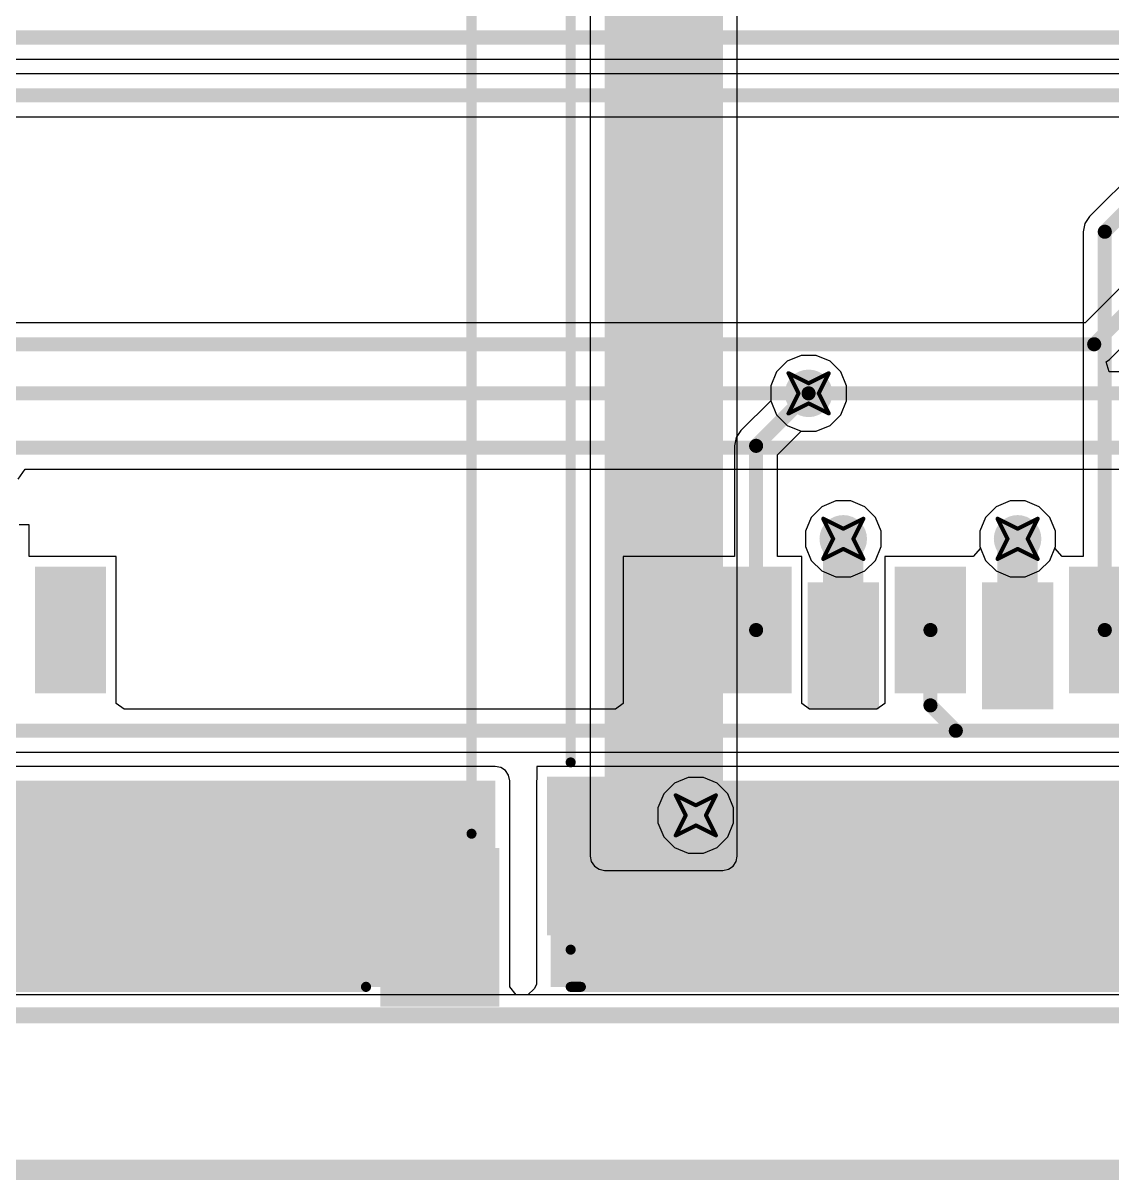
# Model space of a CAD drawing. Header units: inches. Extents: x -3 to 488, y -11 to 93.
# Drawn here: x 86.12 to 99.86, y -9.56 to 5.03 of the extents above; entities that cross this region are included whole.
import ezdxf

# ---------------------------------------------------------------- set-up
doc = ezdxf.new("R2010")
doc.units = ezdxf.units.IN
for name, color, linetype in [('Board Cutout', 216, 'Continuous'), ('Bottom Layer', 5, 'Continuous'), ('Dimension', 6, 'Continuous'), ('Drill Drawing', 1, 'Continuous'), ('Layer 1', 16, 'Continuous'), ('Layer 2', 76, 'Continuous'), ('Top Layer', 1, 'Continuous'), ('Top Overlay', 2, 'Continuous'), ('Top Paste', 8, 'Continuous'), ('Top Solder', 216, 'Continuous'), ('Via Holes', 16, 'Continuous')]:
    doc.layers.add(name, color=color, linetype=linetype)

msp = doc.modelspace()

# ---------------------------------------------------------------- hatches: boundary and pattern name
at = {"layer": 'Bottom Layer'}
h = msp.add_hatch(color=5, dxfattribs=at)
edge = h.paths.add_edge_path()
edge.add_arc((96.035, 0.363), 0.3, 0, 360)
h = msp.add_hatch(color=5, dxfattribs=at)
edge = h.paths.add_edge_path()
edge.add_arc((96.472, -1.472), 0.3, 0, 360)
h = msp.add_hatch(color=5, dxfattribs=at)
edge = h.paths.add_edge_path()
edge.add_arc((98.672, -1.472), 0.3, 0, 360)
h = msp.add_hatch(color=5, dxfattribs=at)
edge = h.paths.add_edge_path()
edge.add_arc((94.612, -4.959), 0.3, 0, 360)
at = {"layer": 'Layer 1'}
h = msp.add_hatch(color=16, dxfattribs=at)
edge = h.paths.add_edge_path()
edge.add_arc((96.035, 0.363), 0.3, 0, 360)
h = msp.add_hatch(color=16, dxfattribs=at)
edge = h.paths.add_edge_path()
edge.add_arc((96.472, -1.472), 0.3, 0, 360)
h = msp.add_hatch(color=16, dxfattribs=at)
edge = h.paths.add_edge_path()
edge.add_arc((98.672, -1.472), 0.3, 0, 360)
h = msp.add_hatch(color=16, dxfattribs=at)
edge = h.paths.add_edge_path()
edge.add_arc((94.612, -4.959), 0.3, 0, 360)
at = {"layer": 'Layer 2'}
msp.add_hatch(color=76, dxfattribs=at).paths.add_polyline_path([(93.461, -5.472), (94.953, -5.472), (94.953, 6.873), (93.461, 6.873)])
h = msp.add_hatch(color=76, dxfattribs=at)
edge = h.paths.add_edge_path()
edge.add_arc((96.035, 0.363), 0.3, 0, 360)
h = msp.add_hatch(color=76, dxfattribs=at)
edge = h.paths.add_edge_path()
edge.add_arc((96.472, -1.472), 0.3, 0, 360)
h = msp.add_hatch(color=76, dxfattribs=at)
edge = h.paths.add_edge_path()
edge.add_arc((98.672, -1.472), 0.3, 0, 360)
h = msp.add_hatch(color=76, dxfattribs=at)
edge = h.paths.add_edge_path()
edge.add_arc((94.612, -4.959), 0.3, 0, 360)
at = {"layer": 'Top Layer'}
h = msp.add_hatch(color=1, dxfattribs=at)
edge = h.paths.add_edge_path()
edge.add_arc((96.035, 0.363), 0.3, 0, 360)
h = msp.add_hatch(color=1, dxfattribs=at)
edge = h.paths.add_edge_path()
edge.add_arc((96.472, -1.472), 0.3, 0, 360)
h = msp.add_hatch(color=1, dxfattribs=at)
edge = h.paths.add_edge_path()
edge.add_arc((98.672, -1.472), 0.3, 0, 360)
for points in [[(86.321, -1.872), (87.121, -1.872), (87.121, -3.372), (86.321, -3.372)], [(93.872, -1.872), (94.672, -1.872), (94.672, -3.372), (93.872, -3.372)], [(94.972, -1.872), (95.772, -1.872), (95.772, -3.372), (94.972, -3.372)], [(97.172, -1.872), (97.972, -1.872), (97.972, -3.372), (97.172, -3.372)], [(99.372, -1.872), (100.172, -1.872), (100.172, -3.372), (99.372, -3.372)], [(96.072, -2.072), (96.872, -2.072), (96.872, -3.572), (96.072, -3.572)], [(98.272, -2.072), (99.072, -2.072), (99.072, -3.572), (98.272, -3.572)], [(77.531, -7.122), (92.081, -7.122), (92.081, -4.522), (77.531, -4.522)], [(92.782, -7.122), (107.332, -7.122), (107.332, -4.522), (92.782, -4.522)], [(92.782, -4.522), (94.182, -4.522), (94.182, -6.422), (92.782, -6.422)], [(90.681, -5.422), (92.081, -5.422), (92.081, -7.322), (90.681, -7.322)]]:
    msp.add_hatch(color=1, dxfattribs=at).paths.add_polyline_path(points)
h = msp.add_hatch(color=1, dxfattribs=at)
edge = h.paths.add_edge_path()
edge.add_arc((94.612, -4.959), 0.3, 0, 360)
at = {"layer": 'Top Paste'}
for points in [[(86.321, -1.872), (87.121, -1.872), (87.121, -3.372), (86.321, -3.372)], [(93.872, -1.872), (94.672, -1.872), (94.672, -3.372), (93.872, -3.372)], [(94.972, -1.872), (95.772, -1.872), (95.772, -3.372), (94.972, -3.372)], [(97.172, -1.872), (97.972, -1.872), (97.972, -3.372), (97.172, -3.372)], [(99.372, -1.872), (100.172, -1.872), (100.172, -3.372), (99.372, -3.372)], [(96.072, -2.072), (96.872, -2.072), (96.872, -3.572), (96.072, -3.572)], [(98.272, -2.072), (99.072, -2.072), (99.072, -3.572), (98.272, -3.572)], [(92.782, -4.522), (94.182, -4.522), (94.182, -6.422), (92.782, -6.422)], [(90.681, -5.422), (92.081, -5.422), (92.081, -7.322), (90.681, -7.322)]]:
    msp.add_hatch(color=8, dxfattribs=at).paths.add_polyline_path(points)
at = {"layer": 'Top Solder'}
for points in [[(86.271, -1.822), (87.171, -1.822), (87.171, -3.422), (86.271, -3.422)], [(93.822, -1.822), (94.722, -1.822), (94.722, -3.422), (93.822, -3.422)], [(94.922, -1.822), (95.822, -1.822), (95.822, -3.422), (94.922, -3.422)], [(97.122, -1.822), (98.022, -1.822), (98.022, -3.422), (97.122, -3.422)], [(99.322, -1.822), (100.222, -1.822), (100.222, -3.422), (99.322, -3.422)], [(96.022, -2.022), (96.922, -2.022), (96.922, -3.622), (96.022, -3.622)], [(98.222, -2.022), (99.122, -2.022), (99.122, -3.622), (98.222, -3.622)], [(92.732, -4.472), (94.232, -4.472), (94.232, -6.472), (92.732, -6.472)], [(90.631, -5.372), (92.131, -5.372), (92.131, -7.372), (90.631, -7.372)]]:
    msp.add_hatch(color=216, dxfattribs=at).paths.add_polyline_path(points)
at = {"layer": 'Via Holes'}
h = msp.add_hatch(color=7, dxfattribs=at)
edge = h.paths.add_edge_path()
edge.add_arc((96.035, 0.363), 0.15, 0, 360)
h = msp.add_hatch(color=7, dxfattribs=at)
edge = h.paths.add_edge_path()
edge.add_arc((96.472, -1.472), 0.15, 0, 360)
h = msp.add_hatch(color=7, dxfattribs=at)
edge = h.paths.add_edge_path()
edge.add_arc((98.672, -1.472), 0.15, 0, 360)
h = msp.add_hatch(color=7, dxfattribs=at)
edge = h.paths.add_edge_path()
edge.add_arc((94.612, -4.959), 0.15, 0, 360)

# ---------------------------------------------------------------- linework, layer by layer
at = {"layer": 'Board Cutout'}
msp.add_lwpolyline([(62.09, -7.48, 0.2, 0.2, 0), (122.978, -7.48, 0.2, 0.2, 0)], format="xyseb", dxfattribs=at)
at = {"layer": 'Bottom Layer'}
for p, q in [((95.764, 0.768), (95.63, 0.634)), ((95.94, 0.841), (95.764, 0.768)), ((96.13, 0.841), (95.94, 0.841)), ((96.305, 0.768), (96.13, 0.841)), ((96.44, 0.634), (96.305, 0.768)), ((95.63, 0.634), (95.557, 0.458)), ((96.513, 0.458), (96.44, 0.634)), ((95.557, 0.458), (95.557, 0.268)), ((96.513, 0.268), (96.513, 0.458)), ((95.557, 0.268), (95.63, 0.093)), ((96.44, 0.093), (96.513, 0.268)), ((95.63, 0.093), (95.764, -0.042)), ((96.305, -0.042), (96.44, 0.093)), ((95.764, -0.042), (95.94, -0.114)), ((95.94, -0.114), (96.13, -0.114)), ((96.13, -0.114), (96.305, -0.042)), ((96.377, -0.994), (96.202, -1.067)), ((96.567, -0.994), (96.377, -0.994)), ((96.743, -1.067), (96.567, -0.994)), ((96.202, -1.067), (96.067, -1.201)), ((96.877, -1.201), (96.743, -1.067)), ((96.067, -1.201), (95.995, -1.377)), ((96.95, -1.377), (96.877, -1.201)), ((95.995, -1.377), (95.995, -1.567)), ((96.95, -1.567), (96.95, -1.377)), ((95.995, -1.567), (96.067, -1.743)), ((96.877, -1.743), (96.95, -1.567)), ((96.067, -1.743), (96.202, -1.877)), ((96.743, -1.877), (96.877, -1.743)), ((96.202, -1.877), (96.377, -1.95)), ((96.567, -1.95), (96.743, -1.877)), ((96.377, -1.95), (96.567, -1.95)), ((94.517, -4.481), (94.341, -4.554)), ((94.707, -4.481), (94.517, -4.481)), ((94.882, -4.554), (94.707, -4.481)), ((94.341, -4.554), (94.207, -4.688)), ((95.017, -4.688), (94.882, -4.554)), ((94.207, -4.688), (94.134, -4.864)), ((95.089, -4.864), (95.017, -4.688)), ((94.134, -4.864), (94.134, -5.054)), ((95.089, -5.054), (95.089, -4.864)), ((94.134, -5.054), (94.207, -5.229)), ((95.017, -5.229), (95.089, -5.054)), ((94.207, -5.229), (94.341, -5.364)), ((94.882, -5.364), (95.017, -5.229)), ((94.341, -5.364), (94.517, -5.436)), ((94.707, -5.436), (94.882, -5.364)), ((94.517, -5.436), (94.707, -5.436)), ((106.931, -7.221), (62.09, -7.221))]:
    msp.add_line(p, q, dxfattribs=at)
at = {"layer": 'Dimension'}
msp.add_lwpolyline([(67.831, -9.429, 0.254, 0.254, 0), (124.998, -9.429, 0.254, 0.254, 0)], format="xyseb", dxfattribs=at)
at = {"layer": 'Drill Drawing'}
for points in [[(95.781, 0.617, 0.0508, 0.0508, 0), (96.035, 0.49, 0.0508, 0.0508, 0)], [(95.781, 0.617, 0.0508, 0.0508, 0), (95.908, 0.363, 0.0508, 0.0508, 0)], [(96.035, 0.49, 0.0508, 0.0508, 0), (96.289, 0.617, 0.0508, 0.0508, 0)], [(96.162, 0.363, 0.0508, 0.0508, 0), (96.289, 0.617, 0.0508, 0.0508, 0)], [(95.781, 0.109, 0.0508, 0.0508, 0), (95.908, 0.363, 0.0508, 0.0508, 0)], [(96.162, 0.363, 0.0508, 0.0508, 0), (96.289, 0.109, 0.0508, 0.0508, 0)], [(95.781, 0.109, 0.0508, 0.0508, 0), (96.035, 0.236, 0.0508, 0.0508, 0)], [(96.035, 0.236, 0.0508, 0.0508, 0), (96.289, 0.109, 0.0508, 0.0508, 0)], [(96.218, -1.218, 0.0508, 0.0508, 0), (96.472, -1.345, 0.0508, 0.0508, 0)], [(96.218, -1.218, 0.0508, 0.0508, 0), (96.345, -1.472, 0.0508, 0.0508, 0)], [(96.472, -1.345, 0.0508, 0.0508, 0), (96.726, -1.218, 0.0508, 0.0508, 0)], [(96.599, -1.472, 0.0508, 0.0508, 0), (96.726, -1.218, 0.0508, 0.0508, 0)], [(98.418, -1.218, 0.0508, 0.0508, 0), (98.672, -1.345, 0.0508, 0.0508, 0)], [(98.418, -1.218, 0.0508, 0.0508, 0), (98.545, -1.472, 0.0508, 0.0508, 0)], [(98.672, -1.345, 0.0508, 0.0508, 0), (98.926, -1.218, 0.0508, 0.0508, 0)], [(98.799, -1.472, 0.0508, 0.0508, 0), (98.926, -1.218, 0.0508, 0.0508, 0)], [(96.218, -1.726, 0.0508, 0.0508, 0), (96.345, -1.472, 0.0508, 0.0508, 0)], [(96.599, -1.472, 0.0508, 0.0508, 0), (96.726, -1.726, 0.0508, 0.0508, 0)], [(98.418, -1.726, 0.0508, 0.0508, 0), (98.545, -1.472, 0.0508, 0.0508, 0)], [(98.799, -1.472, 0.0508, 0.0508, 0), (98.926, -1.726, 0.0508, 0.0508, 0)], [(96.218, -1.726, 0.0508, 0.0508, 0), (96.472, -1.599, 0.0508, 0.0508, 0)], [(96.472, -1.599, 0.0508, 0.0508, 0), (96.726, -1.726, 0.0508, 0.0508, 0)], [(98.418, -1.726, 0.0508, 0.0508, 0), (98.672, -1.599, 0.0508, 0.0508, 0)], [(98.672, -1.599, 0.0508, 0.0508, 0), (98.926, -1.726, 0.0508, 0.0508, 0)], [(94.358, -4.705, 0.0508, 0.0508, 0), (94.612, -4.832, 0.0508, 0.0508, 0)], [(94.358, -4.705, 0.0508, 0.0508, 0), (94.485, -4.959, 0.0508, 0.0508, 0)], [(94.612, -4.832, 0.0508, 0.0508, 0), (94.866, -4.705, 0.0508, 0.0508, 0)], [(94.739, -4.959, 0.0508, 0.0508, 0), (94.866, -4.705, 0.0508, 0.0508, 0)], [(94.358, -5.213, 0.0508, 0.0508, 0), (94.485, -4.959, 0.0508, 0.0508, 0)], [(94.739, -4.959, 0.0508, 0.0508, 0), (94.866, -5.213, 0.0508, 0.0508, 0)], [(94.358, -5.213, 0.0508, 0.0508, 0), (94.612, -5.086, 0.0508, 0.0508, 0)], [(94.612, -5.086, 0.0508, 0.0508, 0), (94.866, -5.213, 0.0508, 0.0508, 0)]]:
    msp.add_lwpolyline(points, format="xyseb", dxfattribs=at)
for points in [[(95.768, 0.617, 0.0254, 0.0254, 1), (95.793, 0.617, 0.0254, 0.0254, 1)], [(95.768, 0.617, 0.0254, 0.0254, 1), (95.793, 0.617, 0.0254, 0.0254, 1)], [(96.276, 0.617, 0.0254, 0.0254, 1), (96.301, 0.617, 0.0254, 0.0254, 1)], [(96.276, 0.617, 0.0254, 0.0254, 1), (96.301, 0.617, 0.0254, 0.0254, 1)], [(96.022, 0.49, 0.0254, 0.0254, 1), (96.047, 0.49, 0.0254, 0.0254, 1)], [(96.022, 0.49, 0.0254, 0.0254, 1), (96.047, 0.49, 0.0254, 0.0254, 1)], [(95.895, 0.363, 0.0254, 0.0254, 1), (95.92, 0.363, 0.0254, 0.0254, 1)], [(95.895, 0.363, 0.0254, 0.0254, 1), (95.92, 0.363, 0.0254, 0.0254, 1)], [(96.149, 0.363, 0.0254, 0.0254, 1), (96.174, 0.363, 0.0254, 0.0254, 1)], [(96.149, 0.363, 0.0254, 0.0254, 1), (96.174, 0.363, 0.0254, 0.0254, 1)], [(96.022, 0.236, 0.0254, 0.0254, 1), (96.047, 0.236, 0.0254, 0.0254, 1)], [(96.022, 0.236, 0.0254, 0.0254, 1), (96.047, 0.236, 0.0254, 0.0254, 1)], [(95.768, 0.109, 0.0254, 0.0254, 1), (95.793, 0.109, 0.0254, 0.0254, 1)], [(95.768, 0.109, 0.0254, 0.0254, 1), (95.793, 0.109, 0.0254, 0.0254, 1)], [(96.276, 0.109, 0.0254, 0.0254, 1), (96.301, 0.109, 0.0254, 0.0254, 1)], [(96.276, 0.109, 0.0254, 0.0254, 1), (96.301, 0.109, 0.0254, 0.0254, 1)], [(96.206, -1.218, 0.0254, 0.0254, 1), (96.231, -1.218, 0.0254, 0.0254, 1)], [(96.206, -1.218, 0.0254, 0.0254, 1), (96.231, -1.218, 0.0254, 0.0254, 1)], [(96.714, -1.218, 0.0254, 0.0254, 1), (96.739, -1.218, 0.0254, 0.0254, 1)], [(96.714, -1.218, 0.0254, 0.0254, 1), (96.739, -1.218, 0.0254, 0.0254, 1)], [(98.406, -1.218, 0.0254, 0.0254, 1), (98.431, -1.218, 0.0254, 0.0254, 1)], [(98.406, -1.218, 0.0254, 0.0254, 1), (98.431, -1.218, 0.0254, 0.0254, 1)], [(98.914, -1.218, 0.0254, 0.0254, 1), (98.939, -1.218, 0.0254, 0.0254, 1)], [(98.914, -1.218, 0.0254, 0.0254, 1), (98.939, -1.218, 0.0254, 0.0254, 1)], [(96.333, -1.472, 0.0254, 0.0254, 1), (96.358, -1.472, 0.0254, 0.0254, 1)], [(96.333, -1.472, 0.0254, 0.0254, 1), (96.358, -1.472, 0.0254, 0.0254, 1)], [(96.46, -1.345, 0.0254, 0.0254, 1), (96.485, -1.345, 0.0254, 0.0254, 1)], [(96.46, -1.345, 0.0254, 0.0254, 1), (96.485, -1.345, 0.0254, 0.0254, 1)], [(96.587, -1.472, 0.0254, 0.0254, 1), (96.612, -1.472, 0.0254, 0.0254, 1)], [(96.587, -1.472, 0.0254, 0.0254, 1), (96.612, -1.472, 0.0254, 0.0254, 1)], [(98.533, -1.472, 0.0254, 0.0254, 1), (98.558, -1.472, 0.0254, 0.0254, 1)], [(98.533, -1.472, 0.0254, 0.0254, 1), (98.558, -1.472, 0.0254, 0.0254, 1)], [(98.66, -1.345, 0.0254, 0.0254, 1), (98.685, -1.345, 0.0254, 0.0254, 1)], [(98.66, -1.345, 0.0254, 0.0254, 1), (98.685, -1.345, 0.0254, 0.0254, 1)], [(98.787, -1.472, 0.0254, 0.0254, 1), (98.812, -1.472, 0.0254, 0.0254, 1)], [(98.787, -1.472, 0.0254, 0.0254, 1), (98.812, -1.472, 0.0254, 0.0254, 1)], [(96.46, -1.599, 0.0254, 0.0254, 1), (96.485, -1.599, 0.0254, 0.0254, 1)], [(96.46, -1.599, 0.0254, 0.0254, 1), (96.485, -1.599, 0.0254, 0.0254, 1)], [(98.66, -1.599, 0.0254, 0.0254, 1), (98.685, -1.599, 0.0254, 0.0254, 1)], [(98.66, -1.599, 0.0254, 0.0254, 1), (98.685, -1.599, 0.0254, 0.0254, 1)], [(96.206, -1.726, 0.0254, 0.0254, 1), (96.231, -1.726, 0.0254, 0.0254, 1)], [(96.206, -1.726, 0.0254, 0.0254, 1), (96.231, -1.726, 0.0254, 0.0254, 1)], [(96.714, -1.726, 0.0254, 0.0254, 1), (96.739, -1.726, 0.0254, 0.0254, 1)], [(96.714, -1.726, 0.0254, 0.0254, 1), (96.739, -1.726, 0.0254, 0.0254, 1)], [(98.406, -1.726, 0.0254, 0.0254, 1), (98.431, -1.726, 0.0254, 0.0254, 1)], [(98.406, -1.726, 0.0254, 0.0254, 1), (98.431, -1.726, 0.0254, 0.0254, 1)], [(98.914, -1.726, 0.0254, 0.0254, 1), (98.939, -1.726, 0.0254, 0.0254, 1)], [(98.914, -1.726, 0.0254, 0.0254, 1), (98.939, -1.726, 0.0254, 0.0254, 1)], [(94.345, -4.705, 0.0254, 0.0254, 1), (94.37, -4.705, 0.0254, 0.0254, 1)], [(94.345, -4.705, 0.0254, 0.0254, 1), (94.37, -4.705, 0.0254, 0.0254, 1)], [(94.599, -4.832, 0.0254, 0.0254, 1), (94.624, -4.832, 0.0254, 0.0254, 1)], [(94.599, -4.832, 0.0254, 0.0254, 1), (94.624, -4.832, 0.0254, 0.0254, 1)], [(94.853, -4.705, 0.0254, 0.0254, 1), (94.878, -4.705, 0.0254, 0.0254, 1)], [(94.853, -4.705, 0.0254, 0.0254, 1), (94.878, -4.705, 0.0254, 0.0254, 1)], [(94.472, -4.959, 0.0254, 0.0254, 1), (94.497, -4.959, 0.0254, 0.0254, 1)], [(94.472, -4.959, 0.0254, 0.0254, 1), (94.497, -4.959, 0.0254, 0.0254, 1)], [(94.726, -4.959, 0.0254, 0.0254, 1), (94.751, -4.959, 0.0254, 0.0254, 1)], [(94.726, -4.959, 0.0254, 0.0254, 1), (94.751, -4.959, 0.0254, 0.0254, 1)], [(94.599, -5.086, 0.0254, 0.0254, 1), (94.624, -5.086, 0.0254, 0.0254, 1)], [(94.599, -5.086, 0.0254, 0.0254, 1), (94.624, -5.086, 0.0254, 0.0254, 1)], [(94.345, -5.213, 0.0254, 0.0254, 1), (94.37, -5.213, 0.0254, 0.0254, 1)], [(94.345, -5.213, 0.0254, 0.0254, 1), (94.37, -5.213, 0.0254, 0.0254, 1)], [(94.853, -5.213, 0.0254, 0.0254, 1), (94.878, -5.213, 0.0254, 0.0254, 1)], [(94.853, -5.213, 0.0254, 0.0254, 1), (94.878, -5.213, 0.0254, 0.0254, 1)]]:
    msp.add_lwpolyline(points, format="xyseb", close=True, dxfattribs=at)
at = {"layer": 'Layer 1'}
for p, q in [((65.636, 4.579), (101.096, 4.579)), ((100.382, 2.111), (99.525, 1.254)), ((99.83, 0.79), (100.767, 1.726)), ((99.525, 1.254), (72.838, 1.254)), ((99.789, 0.762), (99.83, 0.79)), ((99.828, 0.635), (99.789, 0.762)), ((110.119, 0.635), (99.828, 0.635)), ((86.062, -0.721), (86.147, -0.594)), ((86.147, -0.594), (115.62, -0.594)), ((98.577, -0.994), (98.402, -1.067)), ((98.767, -0.994), (98.577, -0.994)), ((98.943, -1.067), (98.767, -0.994)), ((98.402, -1.067), (98.267, -1.201)), ((99.077, -1.201), (98.943, -1.067)), ((98.267, -1.201), (98.195, -1.377)), ((99.15, -1.377), (99.077, -1.201)), ((98.195, -1.377), (98.195, -1.567)), ((99.15, -1.567), (99.15, -1.377)), ((98.195, -1.567), (98.267, -1.743)), ((99.077, -1.743), (99.15, -1.567)), ((98.267, -1.743), (98.402, -1.877)), ((98.943, -1.877), (99.077, -1.743)), ((98.402, -1.877), (98.577, -1.95)), ((98.767, -1.95), (98.943, -1.877)), ((98.577, -1.95), (98.767, -1.95)), ((94.517, -4.481), (94.341, -4.554)), ((94.707, -4.481), (94.517, -4.481)), ((94.882, -4.554), (94.707, -4.481)), ((94.341, -4.554), (94.207, -4.688)), ((95.017, -4.688), (94.882, -4.554)), ((94.207, -4.688), (94.134, -4.864)), ((95.089, -4.864), (95.017, -4.688)), ((94.134, -4.864), (94.134, -5.054)), ((95.089, -5.054), (95.089, -4.864)), ((94.134, -5.054), (94.207, -5.229)), ((95.017, -5.229), (95.089, -5.054)), ((94.207, -5.229), (94.341, -5.364)), ((94.882, -5.364), (95.017, -5.229)), ((94.341, -5.364), (94.517, -5.436)), ((94.707, -5.436), (94.882, -5.364)), ((94.517, -5.436), (94.707, -5.436)), ((122.978, -7.221), (62.09, -7.221))]:
    msp.add_line(p, q, dxfattribs=at)
for points in [[(65.636, 4.851, 0.178, 0.178, 0), (120.472, 4.851, 0.178, 0.178, 0)], [(99.638, 0.982, 0.178, 0.178, 0), (100.86, 2.204, 0.178, 0.178, 0)], [(72.726, 0.982, 0.178, 0.178, 0), (99.638, 0.982, 0.178, 0.178, 0)], [(80.783, 0.363, 0.178, 0.178, 0), (96.035, 0.363, 0.178, 0.178, 0)], [(96.035, 0.363, 0.178, 0.178, 0), (110.472, 0.363, 0.178, 0.178, 0)], [(68.57, -0.322, 0.178, 0.178, 0), (116.024, -0.322, 0.178, 0.178, 0)]]:
    msp.add_lwpolyline(points, format="xyseb", dxfattribs=at)
for points in [[(99.594, 0.982, 0.0889, 0.0889, 1), (99.683, 0.982, 0.0889, 0.0889, 1)], [(99.594, 0.982, 0.0889, 0.0889, 1), (99.683, 0.982, 0.0889, 0.0889, 1)], [(95.99, 0.363, 0.0889, 0.0889, 1), (96.079, 0.363, 0.0889, 0.0889, 1)], [(95.99, 0.363, 0.0889, 0.0889, 1), (96.079, 0.363, 0.0889, 0.0889, 1)]]:
    msp.add_lwpolyline(points, format="xyseb", close=True, dxfattribs=at)
at = {"layer": 'Layer 2'}
for p, q in [((93.279, 6.873), (93.279, -5.472)), ((95.135, -5.472), (95.135, 6.873)), ((95.764, 0.768), (95.63, 0.634)), ((95.94, 0.841), (95.764, 0.768)), ((96.13, 0.841), (95.94, 0.841)), ((96.305, 0.768), (96.13, 0.841)), ((96.44, 0.634), (96.305, 0.768)), ((95.63, 0.634), (95.557, 0.458)), ((96.513, 0.458), (96.44, 0.634)), ((95.557, 0.458), (95.557, 0.268)), ((96.513, 0.268), (96.513, 0.458)), ((95.557, 0.268), (95.63, 0.093)), ((96.44, 0.093), (96.513, 0.268)), ((95.63, 0.093), (95.764, -0.042)), ((96.305, -0.042), (96.44, 0.093)), ((95.764, -0.042), (95.94, -0.114)), ((95.94, -0.114), (96.13, -0.114)), ((96.13, -0.114), (96.305, -0.042)), ((96.377, -0.994), (96.202, -1.067)), ((96.567, -0.994), (96.377, -0.994)), ((96.743, -1.067), (96.567, -0.994)), ((98.577, -0.994), (98.402, -1.067)), ((98.767, -0.994), (98.577, -0.994)), ((98.943, -1.067), (98.767, -0.994)), ((96.202, -1.067), (96.067, -1.201)), ((96.877, -1.201), (96.743, -1.067)), ((98.402, -1.067), (98.267, -1.201)), ((99.077, -1.201), (98.943, -1.067)), ((96.067, -1.201), (95.995, -1.377)), ((96.95, -1.377), (96.877, -1.201)), ((98.267, -1.201), (98.195, -1.377)), ((99.15, -1.377), (99.077, -1.201)), ((95.995, -1.377), (95.995, -1.567)), ((96.95, -1.567), (96.95, -1.377)), ((98.195, -1.377), (98.195, -1.567)), ((99.15, -1.567), (99.15, -1.377)), ((95.995, -1.567), (96.067, -1.743)), ((96.877, -1.743), (96.95, -1.567)), ((98.195, -1.567), (98.267, -1.743)), ((99.077, -1.743), (99.15, -1.567)), ((96.067, -1.743), (96.202, -1.877)), ((96.743, -1.877), (96.877, -1.743)), ((98.267, -1.743), (98.402, -1.877)), ((98.943, -1.877), (99.077, -1.743)), ((96.202, -1.877), (96.377, -1.95)), ((96.567, -1.95), (96.743, -1.877)), ((98.402, -1.877), (98.577, -1.95)), ((98.767, -1.95), (98.943, -1.877)), ((96.377, -1.95), (96.567, -1.95)), ((98.577, -1.95), (98.767, -1.95)), ((93.279, -5.472), (93.293, -5.541)), ((93.293, -5.541), (93.333, -5.6)), ((95.082, -5.6), (95.121, -5.541)), ((95.121, -5.541), (95.135, -5.472)), ((93.333, -5.6), (93.391, -5.639)), ((93.391, -5.639), (93.461, -5.653)), ((93.461, -5.653), (94.953, -5.653)), ((94.953, -5.653), (95.023, -5.639)), ((95.023, -5.639), (95.082, -5.6)), ((122.978, -7.221), (62.09, -7.221))]:
    msp.add_line(p, q, dxfattribs=at)
at = {"layer": 'Top Layer'}
for p, q in [((101.09, 4.394), (58.688, 4.394)), ((85.621, 3.85), (100.671, 3.85)), ((100.72, 3.733), (99.58, 2.593)), ((99.521, 2.505), (99.5, 2.401)), ((99.58, 2.593), (99.521, 2.505)), ((99.5, 2.401), (99.5, -1.694)), ((95.764, 0.768), (95.63, 0.634)), ((95.94, 0.841), (95.764, 0.768)), ((96.13, 0.841), (95.94, 0.841)), ((96.305, 0.768), (96.13, 0.841)), ((96.44, 0.634), (96.305, 0.768)), ((95.63, 0.634), (95.557, 0.458)), ((96.513, 0.458), (96.44, 0.634)), ((95.557, 0.458), (95.557, 0.27)), ((96.513, 0.268), (96.513, 0.458)), ((95.557, 0.27), (95.18, -0.107)), ((96.44, 0.093), (96.513, 0.268)), ((96.305, -0.042), (96.44, 0.093)), ((95.18, -0.107), (95.121, -0.195)), ((95.644, -0.412), (95.942, -0.114)), ((95.942, -0.114), (96.13, -0.114)), ((96.13, -0.114), (96.305, -0.042)), ((95.121, -0.195), (95.1, -0.299)), ((95.1, -0.299), (95.1, -1.694)), ((95.644, -1.694), (95.644, -0.412)), ((98.577, -0.994), (98.402, -1.067)), ((98.767, -0.994), (98.577, -0.994)), ((98.943, -1.067), (98.767, -0.994)), ((98.402, -1.067), (98.267, -1.201)), ((99.077, -1.201), (98.943, -1.067)), ((86.199, -1.294), (86.074, -1.294)), ((86.199, -1.694), (86.199, -1.294)), ((98.267, -1.201), (98.195, -1.377)), ((99.15, -1.377), (99.077, -1.201)), ((98.195, -1.377), (98.195, -1.567)), ((99.15, -1.567), (99.15, -1.377)), ((98.204, -1.589), (98.11, -1.694)), ((98.195, -1.567), (98.204, -1.589)), ((99.141, -1.589), (99.15, -1.567)), ((99.235, -1.694), (99.141, -1.589)), ((87.299, -1.694), (86.199, -1.694)), ((87.299, -3.55), (87.299, -1.694)), ((95.1, -1.694), (93.695, -1.694)), ((93.695, -1.694), (93.695, -3.493)), ((95.95, -1.694), (95.644, -1.694)), ((95.95, -3.493), (95.95, -1.694)), ((98.11, -1.694), (96.995, -1.694)), ((96.995, -1.694), (96.995, -3.55)), ((99.5, -1.694), (99.235, -1.694)), ((93.695, -3.493), (93.695, -3.55)), ((95.95, -3.55), (95.95, -3.493)), ((87.397, -3.62), (87.299, -3.55)), ((93.597, -3.62), (87.397, -3.62)), ((93.695, -3.55), (93.597, -3.62)), ((96.048, -3.62), (95.95, -3.55)), ((96.897, -3.62), (96.048, -3.62)), ((96.995, -3.55), (96.897, -3.62)), ((82.641, -4.164), (97.892, -4.164)), ((97.892, -4.164), (97.892, -4.164)), ((97.892, -4.164), (97.892, -4.164)), ((97.892, -4.164), (112.485, -4.164)), ((92.081, -4.341), (77.531, -4.341)), ((92.151, -4.354), (92.081, -4.341)), ((92.21, -4.394), (92.151, -4.354)), ((92.765, -4.344), (92.605, -4.344)), ((92.605, -4.344), (92.605, -4.504)), ((92.782, -4.341), (92.765, -4.344)), ((107.332, -4.341), (92.782, -4.341)), ((92.249, -4.453), (92.21, -4.394)), ((92.263, -4.522), (92.249, -4.453)), ((92.263, -7.122), (92.263, -4.522)), ((92.605, -4.504), (92.601, -4.522)), ((92.601, -4.522), (92.601, -7.094)), ((92.346, -7.221), (92.263, -7.122)), ((92.601, -7.094), (92.572, -7.149)), ((92.494, -7.221), (92.346, -7.221)), ((92.572, -7.149), (92.494, -7.221))]:
    msp.add_line(p, q, dxfattribs=at)
for points in [[(70.258, 4.122, 0.178, 0.178, 0), (101.494, 4.122, 0.178, 0.178, 0)], [(99.772, 2.401, 0.178, 0.178, 0), (101.494, 4.122, 0.178, 0.178, 0)], [(99.772, -2.622, 0.178, 0.178, 0), (99.772, 2.401, 0.178, 0.178, 0)], [(95.372, -0.299, 0.178, 0.178, 0), (96.035, 0.363, 0.178, 0.178, 0)], [(95.372, -2.622, 0.178, 0.178, 0), (95.372, -0.299, 0.178, 0.178, 0)], [(96.472, -2.822, 0.508, 0.508, 0), (96.472, -1.472, 0.508, 0.508, 0)], [(98.672, -2.822, 0.508, 0.508, 0), (98.672, -1.472, 0.508, 0.508, 0)], [(97.572, -3.572, 0.178, 0.178, 0), (97.572, -2.622, 0.178, 0.178, 0)], [(97.572, -3.572, 0.178, 0.178, 0), (97.892, -3.892, 0.178, 0.178, 0)], [(82.641, -3.892, 0.178, 0.178, 0), (97.892, -3.892, 0.178, 0.178, 0)], [(97.892, -3.892, 0.178, 0.178, 0), (112.485, -3.892, 0.178, 0.178, 0)], [(94.612, -4.959, 0.203, 0.203, 0), (94.672, -5.019, 0.203, 0.203, 0)], [(94.612, -4.959, 0.203, 0.203, 0), (94.637, -4.959, 0.203, 0.203, 0)], [(94.672, -6.372, 0.203, 0.203, 0), (94.672, -5.019, 0.203, 0.203, 0)]]:
    msp.add_lwpolyline(points, format="xyseb", dxfattribs=at)
for points in [[(99.728, 2.401, 0.0889, 0.0889, 1), (99.817, 2.401, 0.0889, 0.0889, 1)], [(99.728, 2.401, 0.0889, 0.0889, 1), (99.817, 2.401, 0.0889, 0.0889, 1)], [(95.99, 0.363, 0.0889, 0.0889, 1), (96.079, 0.363, 0.0889, 0.0889, 1)], [(95.328, -0.299, 0.0889, 0.0889, 1), (95.417, -0.299, 0.0889, 0.0889, 1)], [(95.328, -0.299, 0.0889, 0.0889, 1), (95.417, -0.299, 0.0889, 0.0889, 1)], [(96.345, -1.472, 0.254, 0.254, 1), (96.599, -1.472, 0.254, 0.254, 1)], [(98.545, -1.472, 0.254, 0.254, 1), (98.799, -1.472, 0.254, 0.254, 1)], [(95.328, -2.622, 0.0889, 0.0889, 1), (95.417, -2.622, 0.0889, 0.0889, 1)], [(96.345, -2.822, 0.254, 0.254, 1), (96.599, -2.822, 0.254, 0.254, 1)], [(97.528, -2.622, 0.0889, 0.0889, 1), (97.617, -2.622, 0.0889, 0.0889, 1)], [(98.545, -2.822, 0.254, 0.254, 1), (98.799, -2.822, 0.254, 0.254, 1)], [(99.728, -2.622, 0.0889, 0.0889, 1), (99.817, -2.622, 0.0889, 0.0889, 1)], [(97.528, -3.572, 0.0889, 0.0889, 1), (97.617, -3.572, 0.0889, 0.0889, 1)], [(97.528, -3.572, 0.0889, 0.0889, 1), (97.617, -3.572, 0.0889, 0.0889, 1)], [(97.848, -3.892, 0.0889, 0.0889, 1), (97.937, -3.892, 0.0889, 0.0889, 1)], [(97.848, -3.892, 0.0889, 0.0889, 1), (97.937, -3.892, 0.0889, 0.0889, 1)], [(97.848, -3.892, 0.0889, 0.0889, 1), (97.937, -3.892, 0.0889, 0.0889, 1)], [(94.561, -4.959, 0.102, 0.102, 1), (94.662, -4.959, 0.102, 0.102, 1)], [(94.561, -4.959, 0.102, 0.102, 1), (94.662, -4.959, 0.102, 0.102, 1)], [(94.586, -4.959, 0.102, 0.102, 1), (94.688, -4.959, 0.102, 0.102, 1)], [(94.622, -5.019, 0.102, 0.102, 1), (94.723, -5.019, 0.102, 0.102, 1)], [(94.622, -5.019, 0.102, 0.102, 1), (94.723, -5.019, 0.102, 0.102, 1)], [(94.622, -6.372, 0.102, 0.102, 1), (94.723, -6.372, 0.102, 0.102, 1)]]:
    msp.add_lwpolyline(points, format="xyseb", close=True, dxfattribs=at)
at = {"layer": 'Top Overlay'}
for points in [[(91.781, -5.191, 0.127, 0.127, 0), (91.781, 8.079, 0.127, 0.127, 0)], [(93.032, -4.291, 0.127, 0.127, 0), (93.032, 7.828, 0.127, 0.127, 0)], [(93.032, -7.122, 0.127, 0.127, 0), (93.032, -6.653, 0.127, 0.127, 0)], [(77.91, -7.122, 0.127, 0.127, 0), (90.45, -7.122, 0.127, 0.127, 0)], [(93.032, -7.122, 0.127, 0.127, 0), (93.161, -7.122, 0.127, 0.127, 0)], [(93.161, -7.122, 0.127, 0.127, 0), (105.701, -7.122, 0.127, 0.127, 0)]]:
    msp.add_lwpolyline(points, format="xyseb", dxfattribs=at)
for points in [[(93.001, -4.291, 0.0635, 0.0635, 1), (93.064, -4.291, 0.0635, 0.0635, 1)], [(91.75, -5.191, 0.0635, 0.0635, 1), (91.813, -5.191, 0.0635, 0.0635, 1)], [(93.001, -6.653, 0.0635, 0.0635, 1), (93.064, -6.653, 0.0635, 0.0635, 1)], [(90.418, -7.122, 0.0635, 0.0635, 1), (90.482, -7.122, 0.0635, 0.0635, 1)], [(93.001, -7.122, 0.0635, 0.0635, 1), (93.064, -7.122, 0.0635, 0.0635, 1)], [(93.001, -7.122, 0.0635, 0.0635, 1), (93.064, -7.122, 0.0635, 0.0635, 1)], [(93.13, -7.122, 0.0635, 0.0635, 1), (93.193, -7.122, 0.0635, 0.0635, 1)], [(93.13, -7.122, 0.0635, 0.0635, 1), (93.193, -7.122, 0.0635, 0.0635, 1)]]:
    msp.add_lwpolyline(points, format="xyseb", close=True, dxfattribs=at)

doc.saveas('drawing.dxf')
